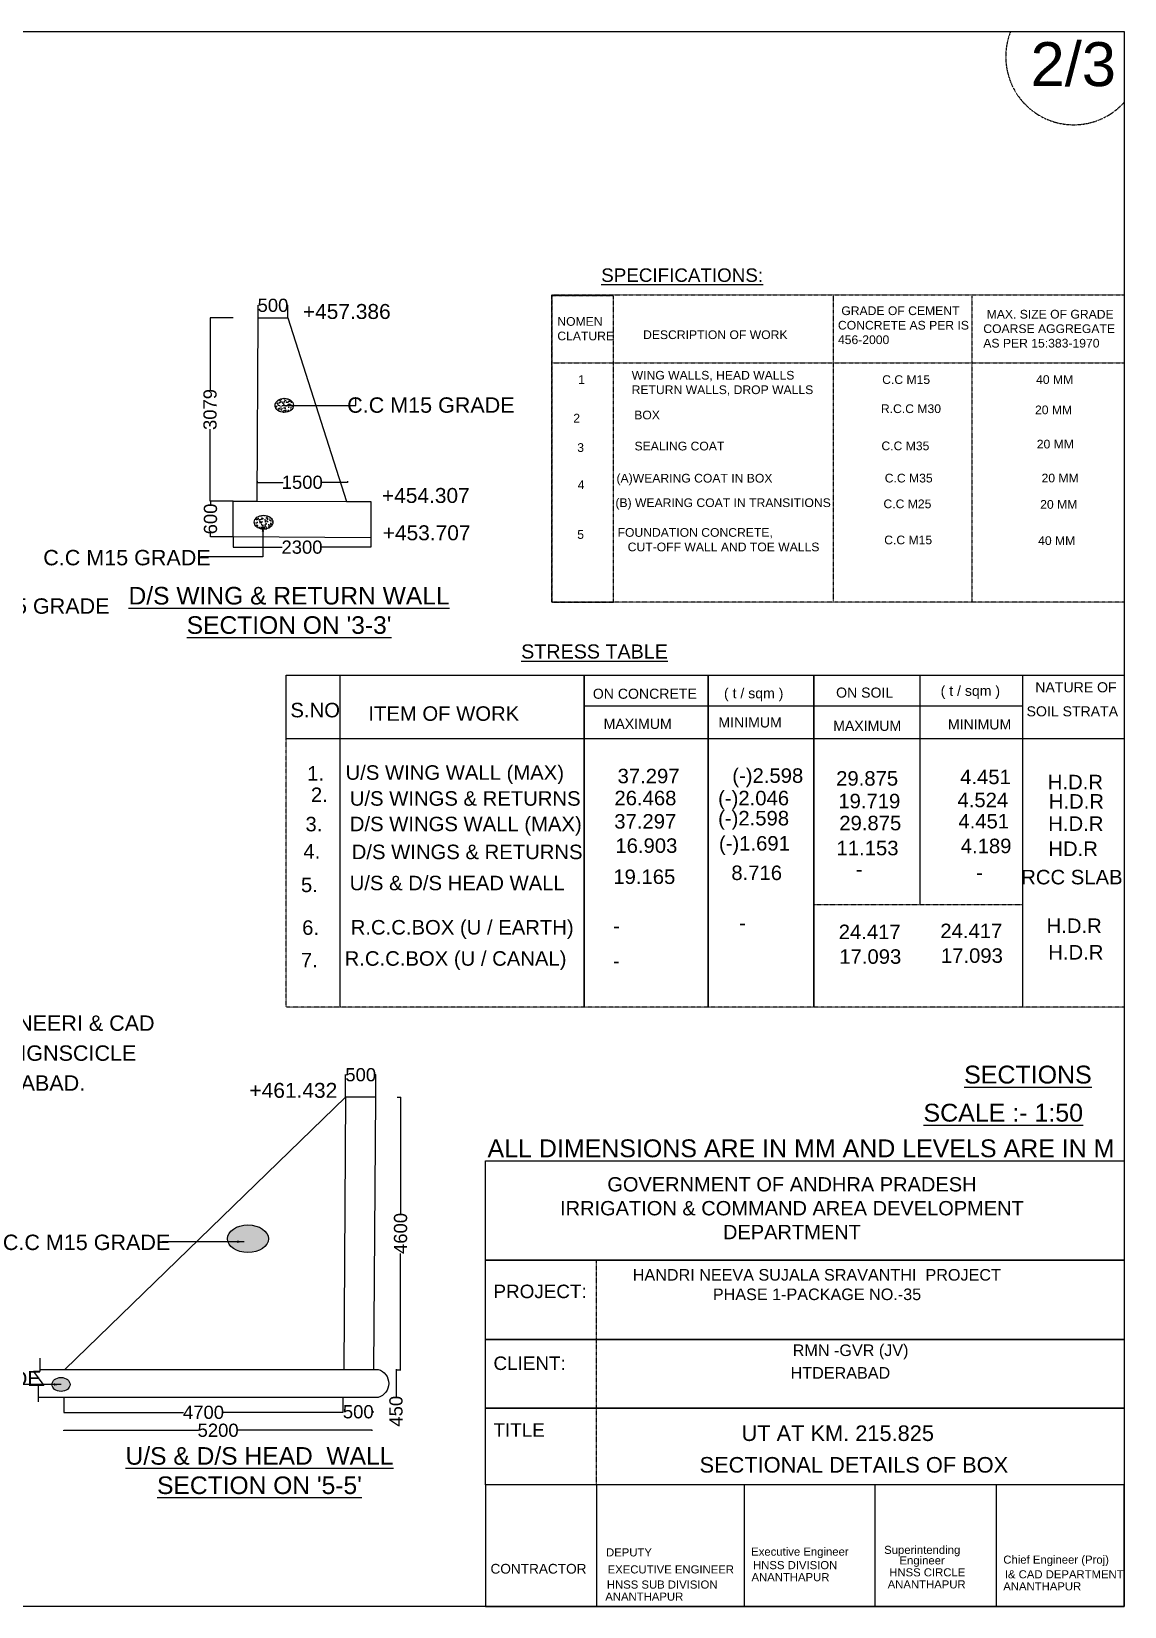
# Model space of a CAD drawing. Header units: metres. Extents: x 288 to 2807, y 188 to 1978.
# Drawn here: x 1565 to 2807, y 188 to 1978 of the extents above; entities that cross this region are included whole.
import ezdxf
from ezdxf.enums import TextEntityAlignment as Align

# ---------------------------------------------------------------- set-up
doc = ezdxf.new("R2010")
doc.units = ezdxf.units.M
doc.header["$MEASUREMENT"] = 0
doc.linetypes.add('HIDDEN2', pattern=[0.1875, 0.125, -0.0625])
doc.layers.add('DRAWING', color=7, linetype='Continuous')
doc.layers.get('0').off()
doc.styles.get("Standard").update_dxf_attribs({"font": 'ARIAL_1.TTF'})
doc.dimstyles.new('dig', dxfattribs={"dimtxt": 15, "dimasz": 0.18, "dimexe": 0.18, "dimexo": 0.0625, "dimgap": 0.09, "dimtad": 0, "dimdec": 4, "dimzin": 0, "dimdsep": 46, "dimtxsty": 'Standard', "dimblk": 'ARCHTICK', "dimcen": 0.09, "dimadec": 0, "dimazin": 0, "dimtfac": 1, "dimtdec": 4, "dimtofl": 0, "dimtmove": 0, "dimatfit": 3, "dimldrblk": 'ARCHTICK', "dimfxl": 0, "dimtolj": 1, "dimtzin": 0, "dimarcsym": 0})
doc.dimstyles.get("Standard").update_dxf_attribs({"dimtxt": 1, "dimasz": 1, "dimexe": 0.18, "dimexo": 0.0625, "dimgap": 0.09, "dimtad": 0, "dimtih": 1, "dimtoh": 1, "dimdec": 0, "dimzin": 0, "dimdsep": 46, "dimtxsty": 'Standard', "dimblk": 'OBLIQUE', "dimcen": 0, "dimse1": 1, "dimse2": 1, "dimadec": 0, "dimazin": 0, "dimtfac": 1, "dimtdec": 0, "dimtofl": 0, "dimtmove": 0, "dimatfit": 3, "dimfxl": 0, "dimtolj": 1, "dimtzin": 0, "dimarcsym": 0})
pattern_1 = [(50, (0, 0), (7.172602, -0.627521), [0.75, -8.25]), (355, (0, 0), (-1.387513, 7.521921), [0.6, -6.6]), (100.4514, (0.598, -0.052), (5.785094, 6.894395), [0.637402, -7.011421]), (46.1842, (0, 2), (10.67241, -1.65519), [1.125, -12.375]), (96.6356, (0.889, 1.862), (9.346627, 9.74118), [0.956103, -10.51713]), (351.1842, (0, 2), (9.34662, 9.741186), [0.9, -9.9]), (21, (1, 1.5), (5.96907, -4.026189), [0.75, -8.25]), (326, (1, 1.5), (2.433153, 7.2515), [0.6, -6.6]), (71.4514, (1.4974, 1.1645), (8.402226, 3.225305), [0.637402, -7.011421]), (37.5, (0, 0), (0.1215986, 3.3289385), [0, -6.52, 0, -6.7, 0, -6.625]), (7.5, (0, 0), (2.6306954, 3.944117), [0, -3.82, 0, -6.37, 0, -2.525]), (327.5, (-2.23, 0), (5.3382244, -0.2255487), [0, -2.5, 0, -7.8, 0, -10.35]), (317.5, (-3.23, 0), (5.831862, 1.00105), [0, -3.25, 0, -5.18, 0, -7.35])]

# ---------------------------------------------------------------- blocks, each defined once
blk = doc.blocks.new('_Oblique')
at = {"color": 0, "linetype": 'ByBlock', "lineweight": -2}
blk.add_line((-0.5, -0.5), (0.5, 0.5), dxfattribs=at)
blk = doc.blocks.new('_ArchTick')
at = {"color": 0, "linetype": 'ByBlock', "const_width": 0.15}
blk.add_lwpolyline([(-0.5, -0.5), (0.5, 0.5)], dxfattribs=at)
blk = doc.blocks.new('*D74')
at = {"layer": 'Defpoints', "color": 0}
for p in [(1768.7, 1444.5), (1794.6, 1444.5), (1794.6, 1403.8)]:
    blk.add_point(p, dxfattribs=at)
at = {"layer": 'DRAWING', "color": 0, "lineweight": -2}
for p, q in [((1794.5, 1444.5), (1768.5, 1444.5)), ((1768.7, 1444.5), (1768.7, 1440.8)), ((1794.5, 1403.8), (1768.5, 1403.8)), ((1768.7, 1403.8), (1768.7, 1407.5))]:
    blk.add_line(p, q, dxfattribs=at)
at = {"layer": 'DRAWING', "color": 0, "lineweight": -2, "xscale": 0.18, "yscale": 0.18, "zscale": 0.18}
for p, rotation in [((1768.7, 1444.5), 90), ((1768.7, 1403.8), 270)]:
    blk.add_blockref('_ArchTick', p, dxfattribs=dict(at, rotation=rotation))
at = {"layer": 'DRAWING', "color": 0, "insert": (1768.7, 1424.2), "char_height": 15, "attachment_point": 5, "rotation": 90}
blk.add_mtext('\\A1;600', dxfattribs=at)
blk = doc.blocks.new('*D75')
at = {"layer": 'Defpoints', "color": 0}
for p in [(1768.2, 1652.7), (1794.5, 1652.7), (1794.5, 1444.5)]:
    blk.add_point(p, dxfattribs=at)
at = {"layer": 'DRAWING', "color": 0, "lineweight": -2}
for p, q in [((1794.4, 1652.7), (1768.1, 1652.7)), ((1768.2, 1652.7), (1768.2, 1571.1)), ((1768.2, 1444.5), (1768.2, 1526.1)), ((1794.4, 1444.5), (1768.1, 1444.5))]:
    blk.add_line(p, q, dxfattribs=at)
at = {"layer": 'DRAWING', "color": 0, "lineweight": -2, "xscale": 0.18, "yscale": 0.18, "zscale": 0.18}
for p, rotation in [((1768.2, 1652.7), 90), ((1768.2, 1444.5), 270)]:
    blk.add_blockref('_ArchTick', p, dxfattribs=dict(at, rotation=rotation))
at = {"layer": 'DRAWING', "color": 0, "insert": (1768.2, 1548.6), "char_height": 15, "attachment_point": 5, "rotation": 90}
blk.add_mtext('\\A1;3079', dxfattribs=at)
blk = doc.blocks.new('*D76')
at = {"layer": 'Defpoints', "color": 0}
for p in [(1856.4, 1666.9), (1822.8, 1652.7), (1856.4, 1652.7)]:
    blk.add_point(p, dxfattribs=at)
at = {"layer": 'DRAWING', "color": 0, "lineweight": -2}
for p, q in [((1822.8, 1652.8), (1822.8, 1667.1)), ((1822.8, 1666.9), (1822.9, 1666.9)), ((1856.4, 1666.9), (1856.2, 1666.9)), ((1856.4, 1652.8), (1856.4, 1667.1))]:
    blk.add_line(p, q, dxfattribs=at)
at = {"layer": 'DRAWING', "color": 0, "lineweight": -2, "xscale": 0.18, "yscale": 0.18, "zscale": 0.18, "rotation": 180}
blk.add_blockref('_ArchTick', (1822.8, 1666.9), dxfattribs=at)
at = {"layer": 'DRAWING', "color": 0, "lineweight": -2, "xscale": 0.18, "yscale": 0.18, "zscale": 0.18}
blk.add_blockref('_ArchTick', (1856.4, 1666.9), dxfattribs=at)
at = {"layer": 'DRAWING', "color": 0, "insert": (1839.6, 1666.9), "char_height": 15, "attachment_point": 5}
blk.add_mtext('\\A1;500', dxfattribs=at)
blk = doc.blocks.new('*D77')
at = {"layer": 'Defpoints', "color": 0}
for p in [(1821.7, 1467.2), (1924.2, 1467.2), (1924.2, 1465.8)]:
    blk.add_point(p, dxfattribs=at)
at = {"layer": 'DRAWING', "color": 0, "lineweight": -2}
for p, q in [((1821.7, 1467.2), (1821.7, 1465.6)), ((1821.7, 1465.8), (1851.2, 1465.8)), ((1924.2, 1465.8), (1894.7, 1465.8)), ((1924.2, 1467.2), (1924.2, 1465.6))]:
    blk.add_line(p, q, dxfattribs=at)
at = {"layer": 'DRAWING', "color": 0, "lineweight": -2, "xscale": 0.18, "yscale": 0.18, "zscale": 0.18, "rotation": 180}
blk.add_blockref('_ArchTick', (1821.7, 1465.8), dxfattribs=at)
at = {"layer": 'DRAWING', "color": 0, "lineweight": -2, "xscale": 0.18, "yscale": 0.18, "zscale": 0.18}
blk.add_blockref('_ArchTick', (1924.2, 1465.8), dxfattribs=at)
at = {"layer": 'DRAWING', "color": 0, "insert": (1872.9, 1465.8), "char_height": 15, "attachment_point": 5}
blk.add_mtext('\\A1;1500', dxfattribs=at)
blk = doc.blocks.new('*D78')
at = {"layer": 'Defpoints', "color": 0}
for p in [(1794.5, 1403.8), (1950.8, 1402.8), (1950.8, 1392.1)]:
    blk.add_point(p, dxfattribs=at)
at = {"layer": 'DRAWING', "color": 0, "lineweight": -2}
for p, q in [((1794.5, 1403.8), (1794.5, 1392)), ((1950.8, 1402.7), (1950.8, 1392)), ((1794.5, 1392.1), (1850.1, 1392.1)), ((1950.8, 1392.1), (1895.2, 1392.1))]:
    blk.add_line(p, q, dxfattribs=at)
at = {"layer": 'DRAWING', "color": 0, "lineweight": -2, "xscale": 0.18, "yscale": 0.18, "zscale": 0.18, "rotation": 180}
blk.add_blockref('_ArchTick', (1794.5, 1392.1), dxfattribs=at)
at = {"layer": 'DRAWING', "color": 0, "lineweight": -2, "xscale": 0.18, "yscale": 0.18, "zscale": 0.18}
blk.add_blockref('_ArchTick', (1950.8, 1392.1), dxfattribs=at)
at = {"layer": 'DRAWING', "color": 0, "insert": (1872.6, 1392.1), "char_height": 15, "attachment_point": 5}
blk.add_mtext('\\A1;2300', dxfattribs=at)
blk = doc.blocks.new('*D89')
at = {"layer": 'Defpoints', "color": 0}
for p in [(1602.2, 426), (1919.1, 426), (1919.1, 409)]:
    blk.add_point(p, dxfattribs=at)
at = {"layer": 'DRAWING', "color": 0, "lineweight": -2}
for p, q in [((1602.2, 425.9), (1602.2, 408.8)), ((1919.1, 425.9), (1919.1, 408.8)), ((1602.2, 409), (1737.9, 409)), ((1919.1, 409), (1783.5, 409))]:
    blk.add_line(p, q, dxfattribs=at)
at = {"layer": 'DRAWING', "color": 0, "lineweight": -2, "xscale": 0.18, "yscale": 0.18, "zscale": 0.18, "rotation": 180}
blk.add_blockref('_ArchTick', (1602.2, 409), dxfattribs=at)
at = {"layer": 'DRAWING', "color": 0, "lineweight": -2, "xscale": 0.18, "yscale": 0.18, "zscale": 0.18}
blk.add_blockref('_ArchTick', (1919.1, 409), dxfattribs=at)
at = {"layer": 'DRAWING', "color": 0, "insert": (1760.7, 409), "char_height": 15, "attachment_point": 5}
blk.add_mtext('\\A1;4700', dxfattribs=at)
blk = doc.blocks.new('*D90')
at = {"layer": 'Defpoints', "color": 0}
for p in [(1602.2, 387.8), (1952.5, 388.6), (1952.5, 387.8)]:
    blk.add_point(p, dxfattribs=at)
at = {"layer": 'DRAWING', "color": 0, "lineweight": -2}
for p, q in [((1602.2, 387.9), (1602.2, 388.8)), ((1602.2, 388.6), (1754.9, 388.6)), ((1952.5, 388.6), (1799.8, 388.6)), ((1952.5, 387.9), (1952.5, 388.8))]:
    blk.add_line(p, q, dxfattribs=at)
at = {"layer": 'DRAWING', "color": 0, "lineweight": -2, "xscale": 0.18, "yscale": 0.18, "zscale": 0.18, "rotation": 180}
blk.add_blockref('_ArchTick', (1602.2, 388.6), dxfattribs=at)
at = {"layer": 'DRAWING', "color": 0, "lineweight": -2, "xscale": 0.18, "yscale": 0.18, "zscale": 0.18}
blk.add_blockref('_ArchTick', (1952.5, 388.6), dxfattribs=at)
at = {"layer": 'DRAWING', "color": 0, "insert": (1777.3, 388.6), "char_height": 15, "attachment_point": 5}
blk.add_mtext('\\A1;5200', dxfattribs=at)
blk = doc.blocks.new('*D91')
at = {"layer": 'Defpoints', "color": 0}
for p in [(1919.1, 408.8), (1953.9, 409.6), (1953.9, 408.8)]:
    blk.add_point(p, dxfattribs=at)
at = {"layer": 'DRAWING', "color": 0, "lineweight": -2}
for p, q in [((1919.1, 408.9), (1919.1, 409.7)), ((1919.1, 409.6), (1919.9, 409.6)), ((1953.9, 409.6), (1953.2, 409.6)), ((1953.9, 408.9), (1953.9, 409.7))]:
    blk.add_line(p, q, dxfattribs=at)
at = {"layer": 'DRAWING', "color": 0, "lineweight": -2, "xscale": 0.18, "yscale": 0.18, "zscale": 0.18, "rotation": 180}
blk.add_blockref('_ArchTick', (1919.1, 409.6), dxfattribs=at)
at = {"layer": 'DRAWING', "color": 0, "lineweight": -2, "xscale": 0.18, "yscale": 0.18, "zscale": 0.18}
blk.add_blockref('_ArchTick', (1953.9, 409.6), dxfattribs=at)
at = {"layer": 'DRAWING', "color": 0, "insert": (1936.5, 409.6), "char_height": 15, "attachment_point": 5}
blk.add_mtext('\\A1;500', dxfattribs=at)
blk = doc.blocks.new('*D92')
at = {"layer": 'Defpoints', "color": 0}
for p in [(1980.6, 457.4), (1979.4, 427.4), (1980.6, 427.4)]:
    blk.add_point(p, dxfattribs=at)
at = {"layer": 'DRAWING', "color": 0, "lineweight": -2}
for p, q in [((1980.5, 457.4), (1979.2, 457.4)), ((1979.4, 457.4), (1979.4, 427.4)), ((1980.5, 427.4), (1979.2, 427.4)), ((1979.4, 427.4), (1979.4, 427.2))]:
    blk.add_line(p, q, dxfattribs=at)
at = {"layer": 'DRAWING', "color": 0, "lineweight": -2, "xscale": 0.18, "yscale": 0.18, "zscale": 0.18}
for p, rotation in [((1979.4, 457.4), 90), ((1979.4, 427.4), 270)]:
    blk.add_blockref('_ArchTick', p, dxfattribs=dict(at, rotation=rotation))
at = {"layer": 'DRAWING', "color": 0, "insert": (1979.4, 410.3), "char_height": 15, "attachment_point": 5, "rotation": 90}
blk.add_mtext('\\A1;450', dxfattribs=at)
blk = doc.blocks.new('*D93')
at = {"layer": 'Defpoints', "color": 0}
for p in [(1980.6, 767.3), (1984.6, 767.3), (1980.6, 457.4)]:
    blk.add_point(p, dxfattribs=at)
at = {"layer": 'DRAWING', "color": 0, "lineweight": -2}
for p, q in [((1980.6, 767.3), (1984.8, 767.3)), ((1984.6, 767.3), (1984.6, 635.1)), ((1984.6, 457.4), (1984.6, 589.6)), ((1980.6, 457.4), (1984.8, 457.4))]:
    blk.add_line(p, q, dxfattribs=at)
at = {"layer": 'DRAWING', "color": 0, "lineweight": -2, "xscale": 0.18, "yscale": 0.18, "zscale": 0.18}
for p, rotation in [((1984.6, 767.3), 90), ((1984.6, 457.4), 270)]:
    blk.add_blockref('_ArchTick', p, dxfattribs=dict(at, rotation=rotation))
at = {"layer": 'DRAWING', "color": 0, "insert": (1984.6, 612.3), "char_height": 15, "attachment_point": 5, "rotation": 90}
blk.add_mtext('\\A1;4600', dxfattribs=at)
blk = doc.blocks.new('*D94')
at = {"layer": 'Defpoints', "color": 0}
for p in [(1956.3, 792.6), (1922.2, 767.3), (1956.3, 767.3)]:
    blk.add_point(p, dxfattribs=at)
at = {"layer": 'DRAWING', "color": 0, "lineweight": -2}
for p, q in [((1922.2, 767.4), (1922.2, 792.8)), ((1922.2, 792.6), (1922.6, 792.6)), ((1956.3, 792.6), (1955.9, 792.6)), ((1956.3, 767.4), (1956.3, 792.8))]:
    blk.add_line(p, q, dxfattribs=at)
at = {"layer": 'DRAWING', "color": 0, "lineweight": -2, "xscale": 0.18, "yscale": 0.18, "zscale": 0.18, "rotation": 180}
blk.add_blockref('_ArchTick', (1922.2, 792.6), dxfattribs=at)
at = {"layer": 'DRAWING', "color": 0, "lineweight": -2, "xscale": 0.18, "yscale": 0.18, "zscale": 0.18}
blk.add_blockref('_ArchTick', (1956.3, 792.6), dxfattribs=at)
at = {"layer": 'DRAWING', "color": 0, "insert": (1939.3, 792.6), "char_height": 15, "attachment_point": 5}
blk.add_mtext('\\A1;500', dxfattribs=at)

msp = doc.modelspace()

# ---------------------------------------------------------------- hatches: boundary and pattern name
at = {"layer": 'DRAWING'}
h = msp.add_hatch(dxfattribs=at)
h.set_pattern_fill('AR-CONC', color=256, style=0)
h.set_pattern_definition(pattern_1)
edge = h.paths.add_edge_path()
edge.add_ellipse((1828.96273, 1420.5042), major_axis=(-10.64745, 0), ratio=0.7397136301, start_angle=0, end_angle=360)
edge = h.paths.add_edge_path()
edge.add_ellipse((1852.48398, 1553.26923), major_axis=(-10.42613, 0), ratio=0.7721042139, start_angle=0, end_angle=360)
h = msp.add_hatch(dxfattribs=at)
h.set_pattern_fill('AR-CONC', color=256, style=0)
h.set_pattern_definition(pattern_1)
edge = h.paths.add_edge_path()
edge.add_ellipse((1811.20321, 606.33793), major_axis=(-23.25419, 0), ratio=0.6712144595, start_angle=0, end_angle=360)
edge = h.paths.add_edge_path()
edge.add_ellipse((1598.84459, 440.73888), major_axis=(-10.23949, 0), ratio=0.7713073684, start_angle=0, end_angle=360)

# ---------------------------------------------------------------- linework, layer by layer
at = {"layer": 'DRAWING', "ltscale": 0.02}
for p, q in [((1854.54717, 1246.7957), (2806.91827, 1246.7957)), ((1854.54717, 1174.17421), (1854.54717, 1246.7957)), ((2454.06042, 869.50671), (2454.06042, 1246.7957)), ((2454.06042, 1246.7957), (2574.27781, 1246.7957)), ((2574.27781, 1246.7957), (2574.27781, 985.92182)), ((2691.24224, 1246.7957), (2691.24224, 869.50671)), ((2193.26628, 1211.81365), (2691.24224, 1211.81365)), ((2193.26628, 1174.17421), (2193.26628, 1211.81365)), ((2806.91827, 1174.17421), (1854.54717, 1174.17421)), ((2806.91827, 1174.17421), (2193.26628, 1174.17421))]:
    msp.add_line(p, q, dxfattribs=at)
at = {"layer": 'DRAWING'}
msp.add_lwpolyline([(288.29449, 1978.11534), (2806.46003, 1978.11534), (2806.46003, 188.415), (288.29449, 188.415)], close=True, dxfattribs=at)
at = {"layer": 'DRAWING', "linetype": 'HIDDEN2'}
for points in [[(2156.24194, 1678.72087), (2806.46003, 1678.72087), (2806.46003, 1329.60321), (2156.24194, 1329.60321)], [(2226.53575, 1677.74566), (2156.24194, 1677.74566), (2156.24194, 1329.60321), (2226.53575, 1329.60321)]]:
    msp.add_lwpolyline(points, close=True, dxfattribs=at)
for points in [[(2475.89782, 1678.60726), (2475.89782, 1330.47743)], [(2633.66005, 1677.73303), (2633.66005, 1329.60321)], [(2156.24194, 1601.49851), (2806.46003, 1601.49851)], [(2806.46003, 1246.7957), (2806.46003, 869.50671), (1854.54717, 869.50671), (1854.54717, 1246.7957)], [(2453.79443, 985.92182), (2690.91974, 985.92182)], [(2207.06485, 326.58957), (2207.06485, 582.14726)]]:
    msp.add_lwpolyline(points, dxfattribs=at)
at = {"layer": 'DRAWING'}
for points in [[(1822.76, 1652.69666), (1856.40568, 1652.69666), (1922.99697, 1443.98483), (1950.78468, 1443.98483), (1950.78468, 1402.80736), (1794.57345, 1403.84446), (1794.57345, 1444.49946), (1821.56638, 1444.49946), (1922.99697, 1443.98483)], [(1821.56638, 1444.49946), (1822.76, 1652.69666)], [(1954.2646, 457.78639), (1956.29403, 767.30242), (1922.20856, 767.30242), (1603.04914, 457.78639)], [(1922.20856, 767.30242), (1920.25551, 457.78639)], [(1574.78973, 470.78847), (1574.78973, 455.62706), (1567.75042, 455.62706), (1579.32618, 439.37152), (1572.84515, 439.37152), (1572.84515, 421.08708)]]:
    msp.add_lwpolyline(points, dxfattribs=at)
at = {"layer": 'DRAWING', "ltscale": 0.02}
for points in [[(1915.99094, 869.50671), (1915.99094, 1246.7957), (2193.26628, 1246.7957), (2193.26628, 869.50671)], [(2193.26628, 869.50671), (2193.26628, 1246.7957), (2333.84304, 1246.7957), (2333.84304, 869.50671)], [(2333.84304, 869.50671), (2333.84304, 1246.7957), (2454.06042, 1246.7957), (2454.06042, 869.50671)], [(2207.06485, 326.58957), (2207.06485, 188.415)], [(2374.78664, 326.58957), (2374.78664, 188.415)], [(2523.13423, 326.58957), (2523.13423, 188.415)], [(2661.19481, 326.58957), (2661.19481, 188.415)]]:
    msp.add_lwpolyline(points, dxfattribs=at)
for points in [[(2080.9903, 694.78508), (2806.46003, 694.78508), (2806.46003, 582.14726), (2080.9903, 582.14726)], [(2080.9903, 582.14726), (2806.46003, 582.14726), (2806.46003, 491.68782), (2080.9903, 491.68782)], [(2080.9903, 491.68782), (2806.46003, 491.68782), (2806.46003, 413.65166), (2080.9903, 413.65166)], [(2080.9903, 413.65166), (2806.46003, 413.65166), (2806.46003, 326.58957), (2080.9903, 326.58957)], [(2080.9903, 188.415), (2806.46003, 188.415), (2806.46003, 326.58957), (2080.9903, 326.58957)]]:
    msp.add_lwpolyline(points, close=True, dxfattribs=at)
at = {"layer": 'DRAWING'}
msp.add_lwpolyline([(1574.78973, 457.78639), (1959.1327, 457.78639, -0.7560676229), (1959.1327, 425.97129), (1572.84515, 425.97129)], format="xyb", dxfattribs=at)
at = {"layer": 'DRAWING', "linetype": 'HIDDEN2'}
msp.add_arc((2749.26599, 1949.3979), 77.25298, 158.17750326, 317.76101525, dxfattribs=at)
at = {"layer": 'DRAWING'}
for centre, major_axis, ratio in [((1852.48398, 1553.26923), (-10.42613, 0), 0.7721042139), ((1828.96273, 1420.5042), (-10.64745, 0), 0.7397136301), ((1811.20321, 606.33793), (-23.25419, 0), 0.6712144595), ((1598.84459, 440.73888), (-10.23949, 0), 0.7713073684)]:
    msp.add_ellipse(centre, major_axis=major_axis, ratio=ratio, dxfattribs=at)

# ---------------------------------------------------------------- texts
for s, height, p in [('+457.386', 17, (1873.63906, 1651.46843)), ('C.C M15 GRADE', 17.5, (1923.95047, 1544.8811)), ('+454.307', 17, (1963.42483, 1442.3915)), ('+453.707', 17, (1964.31884, 1399.9924)), ('C.C M15 GRADE', 17.5, (1578.697, 1371.53397)), ('C.C M15 GRADE', 17.5, (1463.76571, 1316.49241)), ('%%USTRESS TABLE', 16.0229468, (2121.5679, 1265.63686)), ('( t / sqm )', 11.444962, (2598.05903, 1223.22432)), ('NATURE OF', 11.444962, (2705.5894, 1227.22698)), ('ON CONCRETE', 11.444962, (2202.97726, 1219.87368)), ('( t / sqm )', 11.444962, (2351.95097, 1220.44677)), ('ON SOIL', 11.444962, (2479.32462, 1221.18159)), ('S.NO', 16.480745, (1859.46496, 1198.79278)), ('ITEM OF WORK', 16.4807453, (1947.9905, 1194.82705)), ('SOIL STRATA', 11.444962, (2695.72101, 1199.90809)), ('MAXIMUM', 11.444962, (2215.29753, 1185.67016)), ('MINIMUM', 11.444962, (2345.65121, 1187.27533)), ('MAXIMUM', 11.444962, (2476.02856, 1183.41872)), ('MINIMUM', 11.444962, (2606.38225, 1185.02389)), ('1.', 16.480745, (1878.46249, 1126.83856)), ('U/S WING WALL (MAX)', 16.4807453, (1922.09759, 1127.82149)), ('37.297', 16.480745, (2231.08619, 1123.88218)), ('(-)2.598', 16.480745, (2361.38184, 1124.35481)), ('29.875', 16.480745, (2479.37363, 1121.14815)), ('4.451', 16.480745, (2620.21126, 1122.86894)), ('H.D.R', 16.480745, (2719.82249, 1117.00143)), ('2.', 16.480745, (1882.71052, 1102.54495)), ('U/S WINGS & RETURNS', 16.4807453, (1926.88427, 1098.37095)), ('26.468', 16.480745, (2227.51705, 1098.8661)), ('(-)2.046', 16.480745, (2345.29586, 1098.80244)), ('19.719', 16.480745, (2481.83669, 1095.42994)), ('4.524', 16.480745, (2617.19035, 1096.6519)), ('H.D.R', 16.480745, (2720.89723, 1095.03227)), ('(-)2.598', 16.480745, (2345.3033, 1075.97126)), ('3.', 16.480745, (1876.52958, 1069.26294)), ('D/S WINGS WALL (MAX)', 16.4807453, (1926.92859, 1069.38728)), ('37.297', 16.480745, (2227.33453, 1072.36595)), ('29.875', 16.480745, (2482.94048, 1070.42736)), ('4.451', 16.480745, (2618.22476, 1072.51392)), ('H.D.R', 16.480745, (2720.33481, 1069.7742)), ('16.903', 16.480745, (2228.58251, 1044.79852)), ('(-)1.691', 16.480745, (2346.24244, 1047.37494)), ('11.153', 16.480745, (2479.78577, 1042.01318)), ('4.189', 16.480745, (2620.90849, 1044.43046)), ('HD.R', 16.480745, (2720.40117, 1041.24189)), ('4.', 16.480745, (1874.19778, 1038.28327)), ('D/S WINGS & RETURNS', 16.4807453, (1929.0924, 1037.63675)), ('19.165', 16.480745, (2226.25072, 1009.43864)), ('8.716', 16.480745, (2360.30674, 1013.89677)), ('-', 16.48075, (2501.76315, 1018.15178)), ('-', 16.48075, (2638.37855, 1014.25069)), ('RCC SLAB', 16.480745, (2689.60203, 1009.00293)), ('5.', 16.480745, (1871.42803, 1000.18772)), ('U/S & D/S HEAD WALL', 16.4807453, (1926.7606, 1002.27687)), ('6.', 16.480745, (1872.7643, 951.63567)), ('R.C.C.BOX (U / EARTH)', 16.4807453, (1927.94966, 951.98929)), ('H.D.R', 16.480745, (2718.40867, 953.76602)), ('-', 16.48075, (2226.12731, 953.57662)), ('-', 16.48075, (2369.15897, 957.15652)), ('24.417', 16.480745, (2482.30433, 946.759)), ('24.417', 16.480745, (2597.71793, 947.8546)), ('7.', 16.480745, (1871.33966, 914.69805)), ('R.C.C.BOX (U / CANAL)', 16.4807453, (1921.05643, 916.53713)), ('17.093', 16.480745, (2482.94025, 918.72074)), ('17.093', 16.480745, (2598.35386, 919.81633)), ('H.D.R', 16.480745, (2720.31479, 923.55036)), ('-', 16.48075, (2225.82669, 913.80279)), ('EXECUTIVE ENGINEERI & CAD', 17.5, (1343.84479, 842.56617)), ('DIVISION NO.III,DESIGNSCICLE', 17.5, (1317.68425, 808.51359)), ('M.J ROAD HYDERABAD.', 17.5, (1343.84479, 774.46101)), ('+461.432', 17, (1812.93205, 766.43718)), ('C.C M15 GRADE', 17.5, (1532.81285, 593.4748)), ('RCC M30 GRADE', 17, (1381.23017, 439.00849)), ('UT AT KM. 215.825', 17.7109251, (2371.88924, 376.49798)), ('DEPUTY', 9.200481, (2217.9725, 245.34107)), (' Executive Engineer', 9.2004806, (2379.27133, 246.15891)), ('Superintending ', 9.2004806, (2533.92475, 248.20105)), (' EXECUTIVE ENGINEER', 9.2004806, (2216.21324, 225.97985)), ('HNSS DIVISION', 9.2004806, (2384.98474, 230.83469)), ('Chief Engineer (Proj)', 9.2004806, (2669.2554, 237.07424)), ('HNSS SUB DIVISION', 9.2004806, (2218.91965, 208.75978)), ('ANANTHAPUR', 9.200481, (2383.21689, 217.16917)), ('ANANTHAPUR', 9.200481, (2537.91632, 208.96994)), ('HNSS CIRCLE', 9.2004806, (2539.68416, 222.63546)), ('ANANTHAPUR', 9.200481, (2669.22228, 206.74223)), ('I& CAD DEPARTMENT', 9.2004806, (2670.99013, 220.40774)), ('ANANTHAPUR', 9.200481, (2217.15181, 195.09426))]:
    msp.add_text(s, height=height, dxfattribs=at).set_placement(p)
at = {"layer": 'DRAWING', "linetype": 'HIDDEN2'}
for s, p in [('1', (2190.10954, 1582.58498)), ('2', (2184.62296, 1538.7425)), ('3', (2189.11202, 1505.36242)), ('4', (2189.61078, 1463.01456)), ('5', (2189.11741, 1406.54436))]:
    msp.add_text(s, height=9.88154, dxfattribs=at).set_placement(p, align=Align.MIDDLE_CENTER)
for s, height, p in [('%%USECTIONS', 20.3, (2624.75059, 782.71384)), ('%%USCALE :- 1:50', 20.3, (2578.56988, 739.38834)), ('ALL DIMENSIONS ARE IN MM AND LEVELS ARE IN M', 20.3, (2083.34778, 698.88887)), ('HANDRI NEEVA SUJALA SRAVANTHI  PROJECT', 13.1399613, (2248.3481, 558.71872)), ('PHASE 1-PACKAGE NO.-35', 13.1399613, (2339.32395, 536.58574)), ('RMN -GVR (JV)', 13.1399613, (2430.0378, 473.04901)), ('HTDERABAD', 13.139961, (2427.59879, 447.32721)), ('CONTRACTOR', 11.069663, (2086.72452, 225.78153))]:
    msp.add_text(s, height=height, dxfattribs=at).set_placement(p)
at = {"layer": 'DRAWING', "linetype": 'HIDDEN2', "attachment_point": 1}
for s, insert, char_height, width in [('2/3', (2700.18046, 1966.03314), 50, 28.8618263), ('{\\LSPECIFICATIONS: }', (2212.51606, 1708.89458), 15.28228, 190.0830001), (' GRADE OF CEMENT CONCRETE AS PER IS 456-2000', (2481.42496, 1665.74662), 9.8815407, 149.8132171), ('NOMEN\\PCLATURE ', (2162.64392, 1653.5636), 9.881541, 81.4476152), (' MAX. SIZE OF GRADE COARSE AGGREGATE AS PER 15:383-1970', (2646.55524, 1661.82218), 9.8815407, 149.8132171), ('DESCRIPTION OF WORK', (2260.04701, 1638.50353), 9.8815407, 168.9014078), ('WING WALLS, HEAD WALLS RETURN WALLS, DROP WALLS', (2247.09794, 1592.44693), 9.8815407, 214.7236816), ('C.C M15', (2531.68417, 1587.47713), 9.881541, 54.0091581), ('40 MM', (2706.52091, 1587.52892), 9.881541, 54.0091581), ('BOX', (2250.01915, 1547.25135), 9.881541, 214.7236816), ('R.C.C M30', (2530.23572, 1554.42955), 9.881541, 89.2953487), ('20 MM', (2705.28995, 1553.07102), 9.881541, 54.0091581), ('SEALING COAT', (2250.33937, 1511.96108), 9.8815407, 214.7236816), ('C.C M35', (2530.80533, 1512.17954), 9.881541, 54.0091581), ('20 MM', (2707.30807, 1514.2223), 9.881541, 54.0091581), ('^J(A)WEARING COAT IN BOX', (2229.87184, 1491.93128), 9.8815407, 214.7236816), ('C.C M35', (2534.55921, 1475.5489), 9.881541, 54.0091581), ('20 MM', (2712.72411, 1475.63218), 9.881541, 54.0091581), ('^J(B) WEARING COAT IN TRANSITIONS', (2228.64722, 1464.08989), 9.8815407, 266.9164036), ('C.C M25', (2533.11769, 1446.30986), 9.881541, 54.0091581), ('20 MM', (2711.14598, 1445.68182), 9.881541, 54.0091581), ('FOUNDATION CONCRETE,                           CUT-OFF WALL AND TOE WALLS ', (2231.07673, 1413.82451), 9.8815407, 266.9164036), ('C.C M15', (2533.98123, 1405.28895), 9.881541, 54.0091581), ('40 MM', (2708.83894, 1404.53289), 9.881541, 54.0091581)]:
    msp.add_mtext(s, dxfattribs=dict(at, insert=insert, char_height=char_height, width=width))
at = {"layer": 'DRAWING', "char_height": 20, "attachment_point": 5}
for s, insert in [("{\\L\\C0;D/S WING & RETURN WALL\\PSECTION ON '3-3'}", (1857.91932, 1320.20056)), ("{\\L\\C0;U/S & D/S HEAD  WALL\\PSECTION ON '5-5'}", (1824.29667, 342.72922))]:
    msp.add_mtext(s, dxfattribs=dict(at, insert=insert))
at = {"layer": 'DRAWING'}
for s, insert, char_height, width, attachment_point in [('GOVERNMENT OF ANDHRA PRADESH\\PIRRIGATION & COMMAND AREA DEVELOPMENT DEPARTMENT', (2429.16208, 641.02891), 16.2789163, 625.6921909, 5), ('PROJECT:', (2090.11026, 554.13475), 15.334134, 124.6246198, 1), ('CLIENT:', (2090.11026, 472.49975), 15.334134, 124.6246198, 1), ('TITLE', (2090.11026, 396.59348), 15.334134, 124.6246198, 1), (' {\\C7;SECTIONAL DETAILS OF BOX}', (2317.35715, 358.25457), 17.7109251, 437.2235205, 1), ('Engineer', (2551.31111, 245.43626), 9.200481, 53.1393649, 1)]:
    msp.add_mtext(s, dxfattribs=dict(at, insert=insert, char_height=char_height, width=width, attachment_point=attachment_point))

# ---------------------------------------------------------------- dimensions: what is measured, and where the dimension line sits
for base, p1, p2, text, picture, middle in [((1856.40568, 1666.89907), (1822.76, 1652.69666), (1856.40568, 1652.69666), '500', '*D76', (1839.58284, 1666.89907)), ((1924.19933, 1465.76804), (1821.69671, 1467.23256), (1924.19933, 1467.23256), '1500', '*D77', (1872.94802, 1465.76804)), ((1950.78468, 1392.1443), (1794.51095, 1403.84446), (1950.78468, 1402.80736), '2300', '*D78', (1872.64782, 1392.1443)), ((1956.29403, 792.58905), (1922.20856, 767.30242), (1956.29403, 767.30242), '500', '*D94', (1939.2513, 792.58905)), ((1919.14949, 408.97045), (1602.2253, 425.97129), (1919.14949, 425.97129), '4700', '*D89', (1760.6874, 408.97045)), ((1953.888, 409.5541), (1919.14949, 408.79045), (1953.888, 408.79045), '500', '*D91', (1936.51875, 409.5541)), ((1952.49846, 388.62098), (1602.17409, 387.83019), (1952.49846, 387.83019), '5200', '*D90', (1777.33628, 388.62098))]:
    dim = msp.add_linear_dim(base=base, p1=p1, p2=p2, text=text, dimstyle='dig', dxfattribs=at)
    dim.commit()
    dim.dimension.update_dxf_attribs({"geometry": picture, "text_midpoint": middle})
for base, p1, p2, text, picture, middle in [((1768.24542, 1652.69666), (1794.51095, 1444.49946), (1794.51095, 1652.69666), '3079', '*D75', (1768.24542, 1548.59806)), ((1768.67323, 1444.49946), (1794.57345, 1403.84446), (1794.57345, 1444.49946), '600', '*D74', (1768.67323, 1424.17196)), ((1984.59705, 767.30242), (1980.56181, 457.37505), (1980.56181, 767.30242), '4600', '*D93', (1984.59705, 612.33873)), ((1979.38534, 427.40757), (1980.56181, 457.37505), (1980.56181, 427.40757), '450', '*D92', (1979.38534, 410.29071))]:
    dim = msp.add_linear_dim(base=base, p1=p1, p2=p2, angle=90, text=text, dimstyle='dig', dxfattribs=at)
    dim.commit()
    dim.dimension.update_dxf_attribs({"geometry": picture, "text_midpoint": middle})

# ---------------------------------------------------------------- leaders
for points in [[(1852.48398, 1553.26923), (1933.60766, 1553.26923), (1933.60766, 1561.83978)], [(1828.20264, 1417.69526), (1828.20264, 1381.29727), (1757.44951, 1381.29727)], [(1806.91993, 602.9333), (1713.72726, 602.9333)], [(1598.94173, 440.68629), (1553.6017, 440.68629)]]:
    msp.add_leader(points, dimstyle='Standard', override={"dimasz": 8, "dimgap": 0.09, "dimtad": 0}, dxfattribs=at)

doc.saveas('drawing.dxf')
